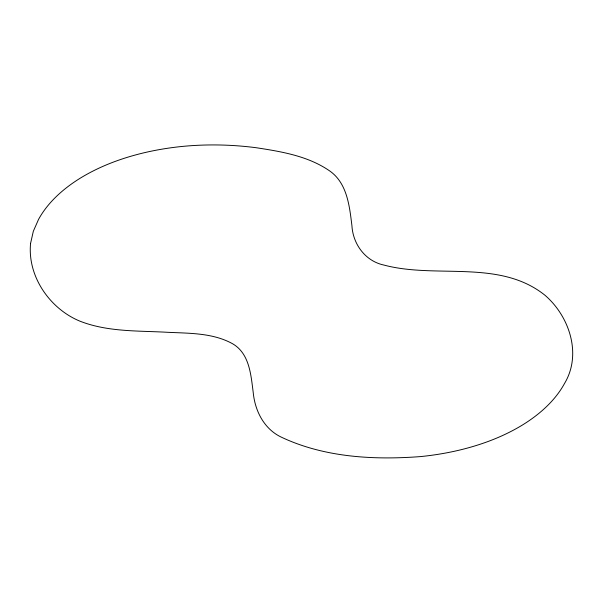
<?xml version="1.0" encoding="UTF-8"?>
<svg xmlns="http://www.w3.org/2000/svg" width="603" height="603" viewBox="0 0 603 603"><rect width="100%" height="100%" fill="white"/><g stroke="black" fill="none" stroke-linecap="round" stroke-linejoin="round"><path stroke-width="0.9" d="M30.58 243.356C27.308 276.204 49.68 308.57 79.566 321.015C106.271 331.627 135.585 330.753 163.812 332.095C186.975 333.474 211.917 332.185 232.826 343.883C249.65 353.818 250.946 375.224 253.222 392.493C254.933 410.651 263.888 428.68 280.877 436.941C323.917 457.406 373.483 460.134 420.374 456.599A184.382 106.452 0 0 0 461.031 449.725C482.227 444.509 502.917 436.783 521.655 425.492A186.802 107.847 0 0 0 564.453 383.598C582.114 354.36 569.466 316.326 544.969 295.251C499.397 258.74 436.421 279.114 383.84 265.041C365.343 261.114 352.959 244.162 351.933 225.741C349.476 206.045 347.222 182.762 329.185 170.589C307.734 155.951 281.382 151.572 256.215 147.727C231.838 144.562 207.1 144.034 182.626 146.401A184.382 106.452 0 0 0 141.969 153.275C120.773 158.491 100.083 166.217 81.345 177.508A186.802 107.847 0 0 0 38.547 219.402L33.331 231.258L30.58 243.356"/></g></svg>
